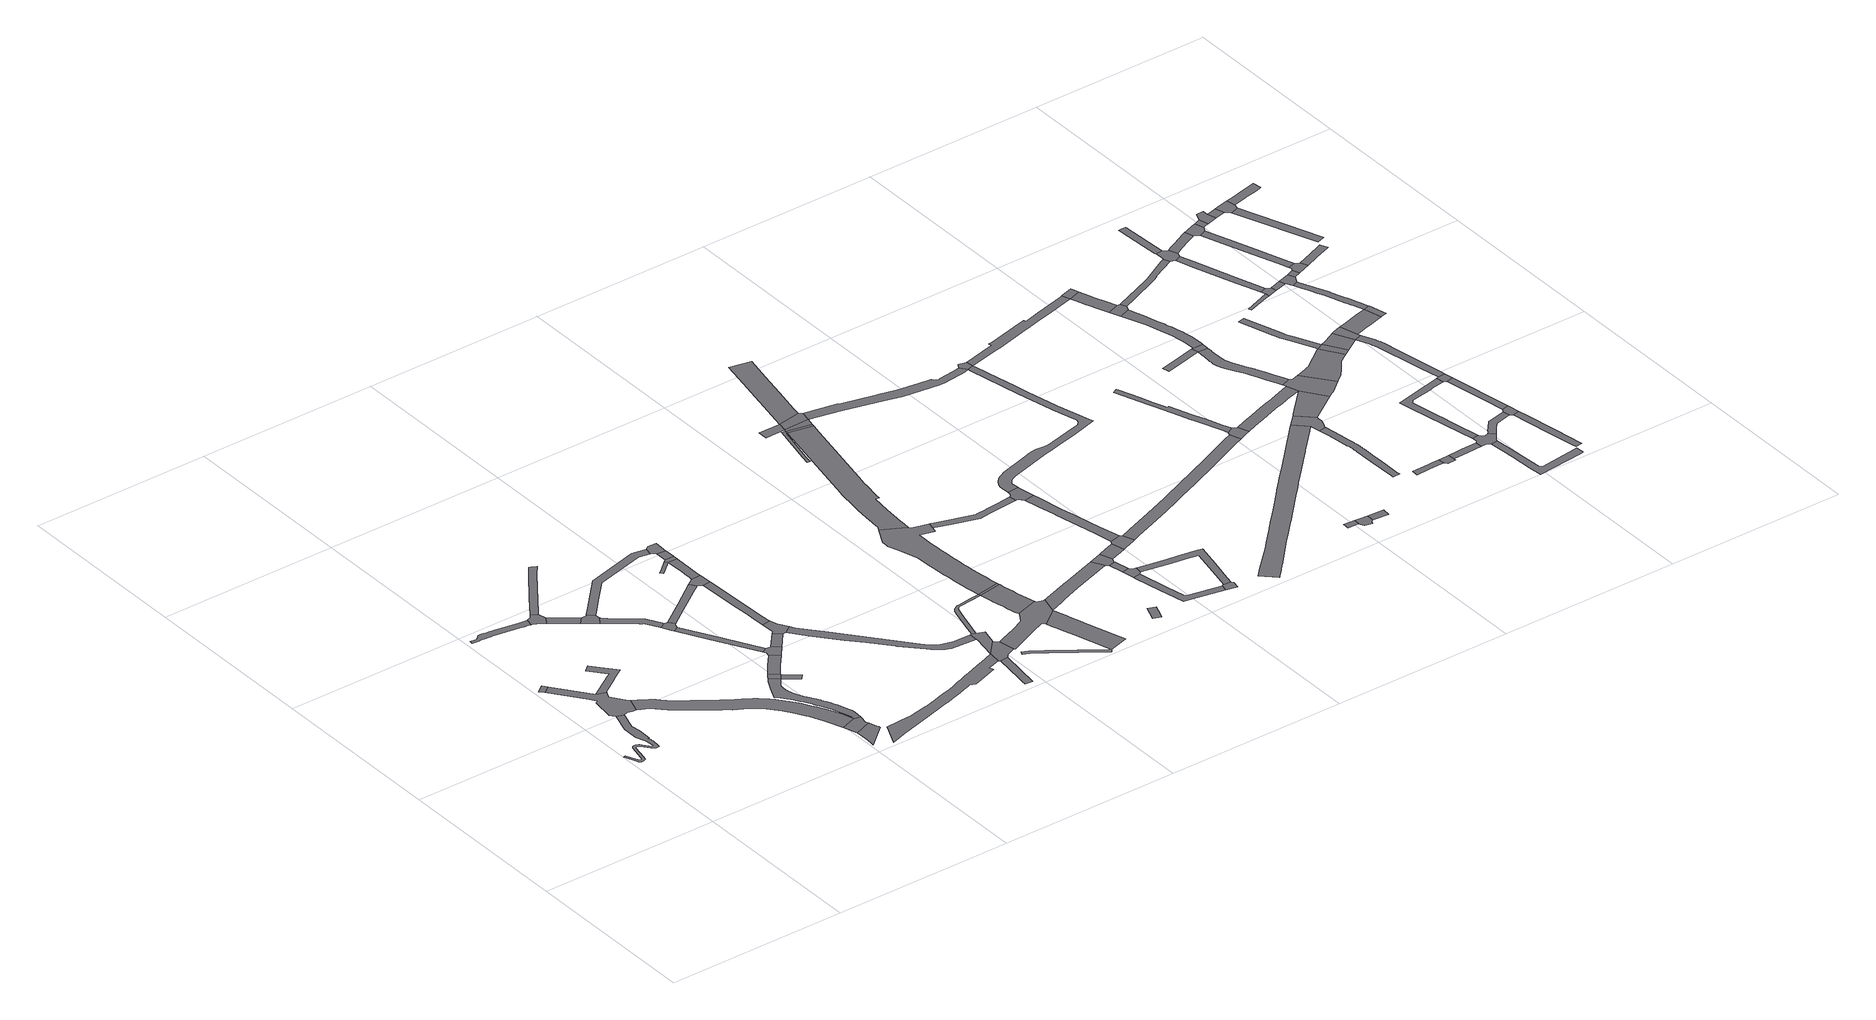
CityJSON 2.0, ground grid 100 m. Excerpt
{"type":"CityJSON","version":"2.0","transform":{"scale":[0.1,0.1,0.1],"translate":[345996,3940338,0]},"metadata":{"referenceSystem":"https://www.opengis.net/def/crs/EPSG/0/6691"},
"CityObjects":{
"road1":{"type":"Road","attributes":{"RoadStructureAttribute.sectionType":"1"},"geometry":[{"type":"MultiSurface","lod":"1","boundaries":[[[0,1,2,3,4,5,6,7,8,9,10,11,12,13,14,15,16,17,18,19,20,21,22,23,24,25,26,27,28,29,30,31,32,33,34,35,36,37,38,39,40,41,42,43,44,45,46,47,48,49,50,51,52,53,54,55,56,57,58,59,60,61,62,63,64]]]}]},
"road2":{"type":"Road","geometry":[{"type":"MultiSurface","lod":"1","boundaries":[[[65,66,67,68,69]]]}]},
"road3":{"type":"Road","geometry":[{"type":"MultiSurface","lod":"1","boundaries":[[[70,71,72,73,74,75,0,64,76,77,78,79,80,81,82,83,84,85,86,87,88,65,69]]]}]},
"road4":{"type":"Road","attributes":{"RoadStructureAttribute.sectionType":"1"},"geometry":[{"type":"MultiSurface","lod":"1","boundaries":[[[89,90,91,92,93,94,95,96,97,98,87,86]]]}]},
"road5":{"type":"Road","attributes":{"RoadStructureAttribute.sectionType":"1"},"geometry":[{"type":"MultiSurface","lod":"1","boundaries":[[[99,100,101,102,103,104,105,106,107,108,109,110,111,112,113,114,115,116,117,118,119,120,121,122,123,124,125,126,127,128,129,130]]]}]},
"road6":{"type":"Road","attributes":{"RoadStructureAttribute.sectionType":"1"},"geometry":[{"type":"MultiSurface","lod":"1","boundaries":[[[131,132,133,134,135,136,137,138,139,140,141,142,143,144,145,146,147,148,149,150,151,152,153,154,155,156,157,158,159,160,161,162,163,164,165,166,167,168,169,170,171,172,173,174,175,176,177,178,179,180,181,182,183,184,185,186,187,188,79,78,189,190,191,192,193,194,195,196,197,198,199,200,201,202,203,204,205,206,207,208,209,210,211]]]}]},
"road7":{"type":"Road","geometry":[{"type":"MultiSurface","lod":"1","boundaries":[[[212,213,214,215,216,113,112,217,218,219,220,221,222,223]]]}]},
"road8":{"type":"Road","attributes":{"RoadStructureAttribute.sectionType":"1"},"geometry":[{"type":"MultiSurface","lod":"1","boundaries":[[[224,225,212,223,226,227,228]]]}]},
"road9":{"type":"Road","attributes":{"RoadStructureAttribute.sectionType":"1"},"geometry":[{"type":"MultiSurface","lod":"1","boundaries":[[[229,230,231,232,233,234,235,236,237]]]}]},
"road10":{"type":"Road","geometry":[{"type":"MultiSurface","lod":"1","boundaries":[[[238,239,240,241,224,228,242]]]}]},
"road11":{"type":"Road","geometry":[{"type":"MultiSurface","lod":"1","boundaries":[[[232,243,244,245,246,247,211,210,233]]]}]},
"road12":{"type":"Road","attributes":{"RoadStructureAttribute.sectionType":"1"},"geometry":[{"type":"MultiSurface","lod":"1","boundaries":[[[248,249,250,251,252,253,254,255,256,257,258,259,260,261,262,263,264,265,266,267,268,269,270,271,272,211,247,273,274,275,276,277,278,279,280,281,282,283,284,285,286,287,288,289,290,291,292,293,294,295,296,297,298,299,300,301,302,303,304,305]]]}]},
"road13":{"type":"Road","attributes":{"RoadStructureAttribute.sectionType":"1"},"geometry":[{"type":"MultiSurface","lod":"1","boundaries":[[[213,306,307,308,309,310,311,312,313,314,214]]]}]},
"road14":{"type":"Road","attributes":{"RoadStructureAttribute.sectionType":"1"},"geometry":[{"type":"MultiSurface","lod":"1","boundaries":[[[315,316,317,318,238,242,319,320,321,322,323,324,325]]]}]},
"road15":{"type":"Road","geometry":[{"type":"MultiSurface","lod":"1","boundaries":[[[326,327,328,248,305,329]]]}]},
"road16":{"type":"Road","attributes":{"RoadStructureAttribute.sectionType":"1"},"geometry":[{"type":"MultiSurface","lod":"1","boundaries":[[[330,331,329,305]]]}]},
"road17":{"type":"Road","geometry":[{"type":"MultiSurface","lod":"1","boundaries":[[[324,332,333,334,335,336,337,338,325]]]}]},
"road18":{"type":"Road","attributes":{"RoadStructureAttribute.sectionType":"1"},"geometry":[{"type":"MultiSurface","lod":"1","boundaries":[[[339,340,341,342,343,344,327,326,345,346,347,348,349,350,351,352]]]}]},
"road19":{"type":"Road","attributes":{"RoadStructureAttribute.sectionType":"1"},"geometry":[{"type":"MultiSurface","lod":"1","boundaries":[[[353,354,355,356,357,334,333]]]}]},
"road20":{"type":"Road","geometry":[{"type":"MultiSurface","lod":"1","boundaries":[[[351,358,359,360,356,355,361,352]]]}]},
"road21":{"type":"Road","attributes":{"RoadStructureAttribute.sectionType":"1"},"geometry":[{"type":"MultiSurface","lod":"1","boundaries":[[[362,363,364,365,366,240,239,367,368,369,370,371,372,373,374]]]}]},
"road22":{"type":"Road","attributes":{"RoadStructureAttribute.sectionType":"1"},"geometry":[{"type":"MultiSurface","lod":"1","boundaries":[[[375,337,336,376,377,378,379,380]]]}]},
"road23":{"type":"Road","attributes":{"RoadStructureAttribute.sectionType":"1"},"geometry":[{"type":"MultiSurface","lod":"1","boundaries":[[[358,381,382,383,384,359]]]}]},
"road24":{"type":"Road","attributes":{"RoadStructureAttribute.sectionType":"1"},"geometry":[{"type":"MultiSurface","lod":"1","boundaries":[[[385,386,387,388,389,390,391,392,393,394,395,396,397,398,399,400,401,402,403,404,405,406,407,408,409,410,411,412,413,414,415,416,417,418,419,420,421,422,423,424,425,426,427,428,429,430]]]}]},
"road25":{"type":"Road","geometry":[{"type":"MultiSurface","lod":"1","boundaries":[[[431,432,433,434,435,383,382,436,437]]]}]},
"road26":{"type":"Road","attributes":{"RoadStructureAttribute.sectionType":"1"},"geometry":[{"type":"MultiSurface","lod":"1","boundaries":[[[438,439,440,441,442,434,433,443,444,445,446,447,448,449]]]}]},
"road27":{"type":"Road","geometry":[{"type":"MultiSurface","lod":"1","boundaries":[[[379,449,448,450,451,380]]]}]},
"road28":{"type":"Road","attributes":{"RoadStructureAttribute.sectionType":"1"},"geometry":[{"type":"MultiSurface","lod":"1","boundaries":[[[452,453,454,455,456,457,458,459,451,450,460,461,462,456]]]}]},
"road29":{"type":"Road","geometry":[{"type":"MultiSurface","lod":"1","boundaries":[[[463,452,456,462,464]]]}]},
"road30":{"type":"Road","attributes":{"RoadStructureAttribute.sectionType":"1"},"geometry":[{"type":"MultiSurface","lod":"1","boundaries":[[[465,466,467,468,463,464]]]}]},
"road31":{"type":"Road","geometry":[{"type":"MultiSurface","lod":"1","boundaries":[[[466,469,470,374,373,471,467]]]}]},
"road32":{"type":"Road","attributes":{"RoadStructureAttribute.sectionType":"1"},"geometry":[{"type":"MultiSurface","lod":"1","boundaries":[[[436,472,473,474,475,476,477,478,479,480,481,482,483,484,485,486,487,488,489,490,491,492,493,494,437]]]}]},
"road33":{"type":"Road","attributes":{"RoadStructureAttribute.sectionType":"1"},"geometry":[{"type":"MultiSurface","lod":"1","boundaries":[[[495,496,497,498,499,500]]]}]},
"road34":{"type":"Road","geometry":[{"type":"MultiSurface","lod":"1","boundaries":[[[499,501,502,503,504,430,429,500]]]}]},
"road35":{"type":"Road","geometry":[{"type":"MultiSurface","lod":"1","boundaries":[[[504,505,506,507,508,509,485,484,510,430]]]}]},
"road36":{"type":"Road","attributes":{"RoadStructureAttribute.sectionType":"1"},"geometry":[{"type":"MultiSurface","lod":"1","boundaries":[[[511,512,513,514,515,516,517,518,519,520,521,522]]]}]},
"road37":{"type":"Road","attributes":{"RoadStructureAttribute.sectionType":"1"},"geometry":[{"type":"MultiSurface","lod":"1","boundaries":[[[508,523,524,525,526,527,528,529,530,531,532,533,534,535,536,537,538,539,540,541,542,543,544,545,546,547,548,509]]]}]},
"road38":{"type":"Road","geometry":[{"type":"MultiSurface","lod":"1","boundaries":[[[549,550,551,552,553,554,555,503,502,556,557,558,559,560,561,562,563,564,565,566,567,568,569,570,571,572]]]}]},
"road39":{"type":"Road","attributes":{"function":"3","RoadStructureAttribute.sectionType":"1"},"geometry":[{"type":"MultiSurface","lod":"1","boundaries":[[[561,573,574,575,576,577,578,522,579,580,581,582,583,584,585,586,587,588,562]]]}]},
"road40":{"type":"Road","attributes":{"function":"3","RoadStructureAttribute.sectionType":"1"},"geometry":[{"type":"MultiSurface","lod":"1","boundaries":[[[589,590,591,592,593,594,595,596,597,598,599,600,601,602,603,604,605,606,549,572]]]}]},
"road41":{"type":"Road","geometry":[{"type":"MultiSurface","lod":"1","boundaries":[[[533,532,597,596,607]]]}]},
"road42":{"type":"Road","attributes":{"function":"3","RoadStructureAttribute.sectionType":"1"},"geometry":[{"type":"MultiSurface","lod":"1","boundaries":[[[608,609,610,611,612,613,614,615,616,617,618,619,620,621,622,623,624,625,626,627,628,629,630,631,632,633,634,635,636,637,638,639,640,641,642,643,644,645,646,647,648,649,650,651,652,653,533,607]]]}]},
"road43":{"type":"Road","attributes":{"RoadStructureAttribute.sectionType":"1"},"geometry":[{"type":"MultiSurface","lod":"1","boundaries":[[[654,655,656,657,658,659,660,661,662,663,563,562]]]}]},
"road44":{"type":"Road","attributes":{"RoadStructureAttribute.sectionType":"1"},"geometry":[{"type":"MultiSurface","lod":"1","boundaries":[[[664,665,666,667,668]]]}]},
"road45":{"type":"Road","attributes":{"function":"3","RoadStructureAttribute.sectionType":"1"},"geometry":[{"type":"MultiSurface","lod":"1","boundaries":[[[669,670,671,672,673,674,675,676,677,634,633,678,679,680,681,682,683,684,685,686,687,688,689,690]]]}]},
"road46":{"type":"Road","attributes":{"function":"3","RoadStructureAttribute.sectionType":"1"},"geometry":[{"type":"MultiSurface","lod":"1","boundaries":[[[691,692,693,694,695,696,697,690]]]}]},
"road47":{"type":"Road","geometry":[{"type":"MultiSurface","lod":"1","boundaries":[[[630,698,699,700,701,702,703,704,705,706,707,708,709,710,711,712,713,631]]]}]},
"road48":{"type":"Road","attributes":{"RoadStructureAttribute.sectionType":"1"},"geometry":[{"type":"MultiSurface","lod":"1","boundaries":[[[714,715,716,717,718]]]}]},
"road49":{"type":"Road","geometry":[{"type":"MultiSurface","lod":"1","boundaries":[[[719,658,657,720,721,722,723]]]}]},
"road50":{"type":"Road","attributes":{"RoadStructureAttribute.sectionType":"1"},"geometry":[{"type":"MultiSurface","lod":"1","boundaries":[[[721,720,724,725]]]}]},
"road51":{"type":"Road","geometry":[{"type":"MultiSurface","lod":"1","boundaries":[[[724,726,727,728,729,730,731,725]]]}]},
"road52":{"type":"Road","attributes":{"RoadStructureAttribute.sectionType":"1"},"geometry":[{"type":"MultiSurface","lod":"1","boundaries":[[[732,733,734,735,736,737,738,739,740,741,727,726]]]}]},
"road53":{"type":"Road","geometry":[{"type":"MultiSurface","lod":"1","boundaries":[[[742,691,690,689,743]]]}]},
"road54":{"type":"Road","attributes":{"RoadStructureAttribute.sectionType":"1"},"geometry":[{"type":"MultiSurface","lod":"1","boundaries":[[[744,745,746,747,719,723]]]}]},
"road55":{"type":"Road","attributes":{"function":"3","RoadStructureAttribute.sectionType":"1"},"geometry":[{"type":"MultiSurface","lod":"1","boundaries":[[[748,717,742,743]]]}]},
"road56":{"type":"Road","geometry":[{"type":"MultiSurface","lod":"1","boundaries":[[[717,748,749,750,718]]]}]},
"road57":{"type":"Road","attributes":{"RoadStructureAttribute.sectionType":"1"},"geometry":[{"type":"MultiSurface","lod":"1","boundaries":[[[729,751,752,753,754,755,756,757,758,759,760,761,762,763,764,765,766,767,768,769,730]]]}]},
"road58":{"type":"Road","geometry":[{"type":"MultiSurface","lod":"1","boundaries":[[[736,770,771,758,757,772,737]]]}]},
"road59":{"type":"Road","geometry":[{"type":"MultiSurface","lod":"1","boundaries":[[[773,774,745,744,775,776,777,778]]]}]},
"road60":{"type":"Road","attributes":{"RoadStructureAttribute.sectionType":"1"},"geometry":[{"type":"MultiSurface","lod":"1","boundaries":[[[779,780,781,782,783,784,774,773,785,786,787,788,789,790,791]]]}]},
"road61":{"type":"Road","geometry":[{"type":"MultiSurface","lod":"1","boundaries":[[[792,793,794,703,702,795,779,791,796,797,798]]]}]},
"road62":{"type":"Road","attributes":{"function":"3","RoadStructureAttribute.sectionType":"1"},"geometry":[{"type":"MultiSurface","lod":"1","boundaries":[[[750,799,800,801,802,803,804,718]]]}]},
"road63":{"type":"Road","attributes":{"RoadStructureAttribute.sectionType":"1"},"geometry":[{"type":"MultiSurface","lod":"1","boundaries":[[[805,806,807,808,809,810,811,812,813,814,815,816,817,818,749,748,819,820,821,822,823,824,825,826,827,828]]]}]},
"road64":{"type":"Road","attributes":{"RoadStructureAttribute.sectionType":"1"},"geometry":[{"type":"MultiSurface","lod":"1","boundaries":[[[829,830,831,832,833,834,835,836,837,838,839,840,841,842,843,844,845,846,847,848,849,850,851,852,853,854,855,856,857,858,859,860,861,862,798,797,863,864,865,866,867,868,869,870,871,872,873,874,875,876,877,878,879,880,881,882,883,884,885,886,887,888,889,828]]]}]},
"road65":{"type":"Road","attributes":{"RoadStructureAttribute.sectionType":"1"},"geometry":[{"type":"MultiSurface","lod":"1","boundaries":[[[777,890,891,892,893,894,895,896,897,898,899,900,901,902,903,904,905,906,907,908,909,910,911,912,913,778]]]}]},
"road66":{"type":"Road","attributes":{"function":"2","RoadStructureAttribute.sectionType":"1"},"geometry":[{"type":"MultiSurface","lod":"1","boundaries":[[[914,915,916,917,918,919,920,921,922,923,924,925,926,927,928,929,930,931,932,933,934,935,936,937,938,939,940,941,942,943,944,945,946,947,948,949,950,951]]]}]},
"road67":{"type":"Road","attributes":{"RoadStructureAttribute.sectionType":"1"},"geometry":[{"type":"MultiSurface","lod":"1","boundaries":[[[952,953,954,955,956]]]}]},
"road68":{"type":"Road","geometry":[{"type":"MultiSurface","lod":"1","boundaries":[[[889,957,958,805,828]]]}]},
"road69":{"type":"Road","geometry":[{"type":"MultiSurface","lod":"1","boundaries":[[[959,960,961,962,963,964,952,956]]]}]},
"road70":{"type":"Road","attributes":{"RoadStructureAttribute.sectionType":"1"},"geometry":[{"type":"MultiSurface","lod":"1","boundaries":[[[962,965,966,967,963]]]}]},
"road71":{"type":"Road","attributes":{"RoadStructureAttribute.sectionType":"1"},"geometry":[{"type":"MultiSurface","lod":"1","boundaries":[[[968,969,970,971,972,973,974,975,976,977,978,979,980,981,982,983,984,985,986,987,988,989,990,991,992]]]}]},
"road72":{"type":"Road","geometry":[{"type":"MultiSurface","lod":"1","boundaries":[[[993,903,902,994,995,996,968,992]]]}]},
"road73":{"type":"Road","attributes":{"RoadStructureAttribute.sectionType":"1"},"geometry":[{"type":"MultiSurface","lod":"1","boundaries":[[[997,998,999,1000,1001,1002,1003,1004,1005,1006,1007,1008,1009,1010,1011,1012,1013,1014,1015,957,889]]]}]},
"road74":{"type":"Road","attributes":{"RoadStructureAttribute.sectionType":"1"},"geometry":[{"type":"MultiSurface","lod":"1","boundaries":[[[1016,1017,1018,1019,1020,1021,1022,1023,1024,1025,1026,1027,1028,1029,1030,1031,1032,1033,1034,1035,1036,1037,1038,1039,1040,1041,1042,1043,1044,1045,1046,1047,1048,1049,1050,1051]]]}]},
"road75":{"type":"Road","attributes":{"RoadStructureAttribute.sectionType":"1"},"geometry":[{"type":"MultiSurface","lod":"1","boundaries":[[[1052,1053,1054,1055,1056,1057,1058,1059,996,995,1060,1061,1062,1063,1064,1065,1066,1067]]]}]},
"road76":{"type":"Road","geometry":[{"type":"MultiSurface","lod":"1","boundaries":[[[1068,1069,1036,1035,1070,1071,1072,1073,1074,1075,1076,1077,1078,935,934]]]}]},
"road77":{"type":"Road","geometry":[{"type":"MultiSurface","lod":"1","boundaries":[[[1079,1080,1081,1082,1083,1084,1085,1086,1087]]]}]},
"road78":{"type":"Road","attributes":{"RoadStructureAttribute.sectionType":"1"},"geometry":[{"type":"MultiSurface","lod":"1","boundaries":[[[1088,1089,1090,1091,1092,1093,1094,1095,1096,1097,1098,1099,1100,1101,1102,1103,1104,1105,1106,1107,1108,1109,1110,1111,1112,1113,1114,1115,1110,1116,1117,1118,1119,1120,1121,1122,1123,1124,1125,1126,1127,1128,1129,1130,1131,1132,1133,1134]]]}]},
"road79":{"type":"Road","geometry":[{"type":"MultiSurface","lod":"1","boundaries":[[[1135,1136,1137,1138,1139,1140,1079,1087]]]}]},
"road80":{"type":"Road","attributes":{"RoadStructureAttribute.sectionType":"1"},"geometry":[{"type":"MultiSurface","lod":"1","boundaries":[[[1141,1142,1143,1144,1078,1077,1145,1146,1067]]]}]},
"road81":{"type":"Road","geometry":[{"type":"MultiSurface","lod":"1","boundaries":[[[1147,1111,1110,1109,1148,1149]]]}]},
"road82":{"type":"Road","geometry":[{"type":"MultiSurface","lod":"1","boundaries":[[[1005,1004,1150,1151,1152,1153]]]}]},
"road83":{"type":"Road","attributes":{"RoadStructureAttribute.sectionType":"1"},"geometry":[{"type":"MultiSurface","lod":"1","boundaries":[[[1154,1155,1156,1157,1158,1139,1138]]]}]},
"road84":{"type":"Road","attributes":{"RoadStructureAttribute.sectionType":"1"},"geometry":[{"type":"MultiSurface","lod":"1","boundaries":[[[1159,1160,1161,1162,1163,1164,1165,1166,1167,1168,1169,1170,1171,1172,1173,1174,1175,1176,1177,1178,1179,1180,1181,1182,1183,1184,1185,1186,1187,1188,1147,1149]]]}]},
"road85":{"type":"Road","attributes":{"RoadStructureAttribute.sectionType":"1"},"geometry":[{"type":"MultiSurface","lod":"1","boundaries":[[[1004,1189,1190,1191,1192,1193,1194,1195,1196,1197,1198,1199,1150]]]}]},
"road86":{"type":"Road","geometry":[{"type":"MultiSurface","lod":"1","boundaries":[[[1194,1193,1175,1174,1200,1201]]]}]},
"road87":{"type":"Road","geometry":[{"type":"MultiSurface","lod":"1","boundaries":[[[1202,1052,1067,1146,1203,1204,1205,1206,1207,1208,1088,1134]]]}]},
"road88":{"type":"Road","geometry":[{"type":"MultiSurface","lod":"1","boundaries":[[[1209,1210,1211,1212,1213,1214,1215,1156,1155,1216,1217,1218,1219,1220]]]}]},
"road89":{"type":"Road","attributes":{"RoadStructureAttribute.sectionType":"1"},"geometry":[{"type":"MultiSurface","lod":"1","boundaries":[[[1221,1222,1223,1224,1225,1207,1206,1226,1227,1228,1229,1230,1231,1232,1233,1234,1235,1236]]]}]},
"road90":{"type":"Road","attributes":{"RoadStructureAttribute.sectionType":"1"},"geometry":[{"type":"MultiSurface","lod":"1","boundaries":[[[1237,1238,1239,1240,1241,1242,1243,1244,1245,1246,1247,1248,1249,1218,1217]]]}]},
"road91":{"type":"Road","attributes":{"RoadStructureAttribute.sectionType":"1"},"geometry":[{"type":"MultiSurface","lod":"1","boundaries":[[[1213,1250,1251,1252,1253,1254,1255,1256,1257,1258,1259,1260,1261,1262,1263,1264,1265,1266,1267,1268,1269,1214]]]}]},
"road92":{"type":"Road","attributes":{"RoadStructureAttribute.sectionType":"1"},"geometry":[{"type":"MultiSurface","lod":"1","boundaries":[[[1270,1271,1272,1273,1274,1275,1276,1277,1278,1279,1280,1281,1282,1209,1220]]]}]},
"road93":{"type":"Road","attributes":{"RoadStructureAttribute.sectionType":"1"},"geometry":[{"type":"MultiSurface","lod":"1","boundaries":[[[1200,1283,1284,1285,1286,1287,1288,1289,1290,1291,1292,1293,1294,1201]]]}]},
"road94":{"type":"Road","attributes":{"RoadStructureAttribute.sectionType":"1"},"geometry":[{"type":"MultiSurface","lod":"1","boundaries":[[[1295,1296,1297,1298,1299,1300,1301,1302,1303,1304,1305,1306,1307,1308,1309,1310,1311,1236]]]}]},
"road95":{"type":"Road","geometry":[{"type":"MultiSurface","lod":"1","boundaries":[[[1235,1312,1313,1295,1236]]]}]},
"road96":{"type":"Road","attributes":{"RoadStructureAttribute.sectionType":"1"},"geometry":[{"type":"MultiSurface","lod":"1","boundaries":[[[1314,1315,1316,1317,1318,1319,1320,1321,1322,1323,1324,1325,1326,1327,1328,1329]]]}]},
"road97":{"type":"Road","geometry":[{"type":"MultiSurface","lod":"1","boundaries":[[[1324,1323,1330,1331,1276,1275]]]}]},
"road98":{"type":"Road","attributes":{"function":"2","RoadStructureAttribute.sectionType":"1"},"geometry":[{"type":"MultiSurface","lod":"1","boundaries":[[[1332,1333,1334,1335,1313,1312,1336,1337,1338]]]}]},
"road99":{"type":"Road","attributes":{"RoadStructureAttribute.sectionType":"1"},"geometry":[{"type":"MultiSurface","lod":"1","boundaries":[[[1339,1340,1341,1342,1343,1344,1345,1346,1331,1330]]]}]},
"road100":{"type":"Road","geometry":[{"type":"MultiSurface","lod":"1","boundaries":[[[1261,1260,1343,1342,1347,1348,1349]]]}]},
"road101":{"type":"Road","attributes":{"RoadStructureAttribute.sectionType":"1"},"geometry":[{"type":"MultiSurface","lod":"1","boundaries":[[[1350,1351,1352,1353,1354,1355]]]}]},
"road102":{"type":"Road","attributes":{"RoadStructureAttribute.sectionType":"1"},"geometry":[{"type":"MultiSurface","lod":"1","boundaries":[[[1348,1356,1357,1358,1359,1360,1361,1362,1363,1364,1365,1366,1367,1368,1369,1370,1371,1372,1338,1373,1374,1375,1376,1377,1378,1379,1380,1381,1382,1383,1384,1385,1386,1387,1388,1349]]]}]},
"road103":{"type":"Road","geometry":[{"type":"MultiSurface","lod":"1","boundaries":[[[1372,1389,1390,1391,1392,1332,1338]]]}]},
"road104":{"type":"Road","geometry":[{"type":"MultiSurface","lod":"1","boundaries":[[[1393,1394,1395,1396,1397,1398,1399,1290,1289,1400]]]}]},
"road105":{"type":"Road","attributes":{"RoadStructureAttribute.sectionType":"1"},"geometry":[{"type":"MultiSurface","lod":"1","boundaries":[[[1401,1402,1403,1404,1405,1406,1407,1393,1400]]]}]},
"road106":{"type":"Road","attributes":{"RoadStructureAttribute.sectionType":"1"},"geometry":[{"type":"MultiSurface","lod":"1","boundaries":[[[1408,1409,1410,1411,1412,1413,1414,1415,1397,1396]]]}]},
"road107":{"type":"Road","geometry":[{"type":"MultiSurface","lod":"1","boundaries":[[[1416,1417,1405,1404,1350,1355]]]}]},
"road108":{"type":"Road","attributes":{"function":"2","RoadStructureAttribute.sectionType":"1"},"geometry":[{"type":"MultiSurface","lod":"1","boundaries":[[[1418,1419,1420,1421,1390,1389,1422,1423,1424,1425,1426]]]}]},
"road109":{"type":"Road","attributes":{"RoadStructureAttribute.sectionType":"1"},"geometry":[{"type":"MultiSurface","lod":"1","boundaries":[[[1427,1417,1416,1428,1429]]]}]},
"road110":{"type":"Road","attributes":{"RoadStructureAttribute.sectionType":"1"},"geometry":[{"type":"MultiSurface","lod":"1","boundaries":[[[1430,1431,1432,1433,1434,1395,1394,1435,1436,1437,1438,1439,1440,1441]]]}]},
"road111":{"type":"Road","geometry":[{"type":"MultiSurface","lod":"1","boundaries":[[[1442,1443,1444,1445,1429,1428,1446,1447,1448,1449]]]}]},
"road112":{"type":"Road","attributes":{"RoadStructureAttribute.sectionType":"1"},"geometry":[{"type":"MultiSurface","lod":"1","boundaries":[[[1450,1451,1452,1453,1454,1455,1456,1457,1458,1459,1460,1426,1461,1462,1463,1464,1465,1466,1467,1468,1469,1470,1471,1442,1449]]]}]},
"road113":{"type":"Road","geometry":[{"type":"MultiSurface","lod":"1","boundaries":[[[1472,1461,1426,1425,1473,1474]]]}]},
"road114":{"type":"Road","attributes":{"RoadStructureAttribute.sectionType":"1"},"geometry":[{"type":"MultiSurface","lod":"1","boundaries":[[[1475,1444,1443,1476]]]}]},
"road115":{"type":"Road","geometry":[{"type":"MultiSurface","lod":"1","boundaries":[[[1477,1478,1430,1441,1479,1480,1481,1482]]]}]},
"road116":{"type":"Road","attributes":{"RoadStructureAttribute.sectionType":"1"},"geometry":[{"type":"MultiSurface","lod":"1","boundaries":[[[1483,1484,1485,1480,1479,1486,1487,1488,1489,1490,1491]]]}]},
"road117":{"type":"Road","geometry":[{"type":"MultiSurface","lod":"1","boundaries":[[[1490,1492,1475,1476,1493,1494,1495,1491]]]}]},
"road118":{"type":"Road","attributes":{"RoadStructureAttribute.sectionType":"1"},"geometry":[{"type":"MultiSurface","lod":"1","boundaries":[[[1481,1496,1497,1498,1499,1482]]]}]},
"road119":{"type":"Road","geometry":[{"type":"MultiSurface","lod":"1","boundaries":[[[1500,1501,1498,1497,1502,1503,1504]]]}]},
"road120":{"type":"Road","attributes":{"RoadStructureAttribute.sectionType":"1"},"geometry":[{"type":"MultiSurface","lod":"1","boundaries":[[[1505,1506,1495,1494,1507,1508,1509]]]}]},
"road121":{"type":"Road","attributes":{"RoadStructureAttribute.sectionType":"1"},"geometry":[{"type":"MultiSurface","lod":"1","boundaries":[[[1510,1511,1504,1503,1512]]]}]},
"road122":{"type":"Road","geometry":[{"type":"MultiSurface","lod":"1","boundaries":[[[1513,1514,1515,1516,1517,1518,1510,1512]]]}]},
"road123":{"type":"Road","attributes":{"RoadStructureAttribute.sectionType":"1"},"geometry":[{"type":"MultiSurface","lod":"1","boundaries":[[[1514,1519,1520,1521,1522,1523,1524,1525,1526,1527,1515]]]}]},
"road124":{"type":"Road","attributes":{"RoadStructureAttribute.sectionType":"1"},"geometry":[{"type":"MultiSurface","lod":"1","boundaries":[[[1528,1529,1530,1531,1532,1533,1517,1516,1534,1535,1536,1537,1538,1539,1540]]]}]}
},
"vertices":[
[190,1006,0],[153,891,0],[155,805,0],[173,752,0],[175,727,0],[177,717,0],[178,707,0],[179,699,0],[178,698,0],[177,697,0],[175,696,0],[167,698,0],[158,710,0],[148,723,0],[138,736,0],[129,747,0],[114,752,0],[106,753,0],[95,750,0],[86,741,0],[67,653,0],[62,637,0],[59,634,0],[52,635,0],[46,640,0],[17,710,0],[5,703,0],[33,633,0],[36,629,0],[43,623,0],[49,620,0],[60,619,0],[65,621,0],[74,626,0],[76,629,0],[81,649,0],[100,733,0],[103,736,0],[107,738,0],[111,737,0],[120,734,0],[127,726,0],[136,714,0],[146,701,0],[156,688,0],[171,675,0],[177,675,0],[184,674,0],[196,674,0],[197,684,0],[198,695,0],[199,705,0],[200,715,0],[200,719,0],[200,723,0],[201,727,0],[201,731,0],[200,739,0],[199,747,0],[197,755,0],[195,765,0],[203,764,0],[205,843,0],[198,894,0],[228,993,0],
[87,1409,0],[69,1433,0],[29,1403,0],[26,1400,0],[47,1379,0],
[180,1201,0],[200,1170,0],[195,1163,0],[191,1161,0],[187,1160,0],[170,1034,0],[253,1004,0],[277,994,0],[302,995,0],[327,1076,0],[314,1096,0],[267,1164,0],[268,1172,0],[271,1180,0],[274,1187,0],[278,1194,0],[282,1201,0],[229,1219,0],[126,1357,0],
[287,1207,0],[293,1213,0],[361,1257,0],[392,1278,0],[452,1316,0],[350,1440,0],[316,1411,0],[388,1322,0],[361,1305,0],[342,1293,0],
[29,1928,0],[70,1923,0],[84,1928,0],[111,1924,0],[123,1923,0],[135,1922,0],[147,1920,0],[183,1915,0],[219,1909,0],[255,1903,0],[291,1896,0],[313,1892,0],[336,1889,0],[351,1886,0],[359,1927,0],[342,1930,0],[319,1933,0],[298,1936,0],[272,1941,0],[263,1943,0],[226,1950,0],[190,1956,0],[189,1956,0],[152,1961,0],[139,1962,0],[127,1964,0],[115,1965,0],[107,1966,0],[97,1966,0],[94,1966,0],[67,1942,0],[33,1948,0],
[1078,306,0],[1078,312,0],[1060,368,0],[1044,403,0],[1025,445,0],[1001,490,0],[994,504,0],[982,524,0],[971,544,0],[962,558,0],[954,571,0],[945,584,0],[936,597,0],[926,611,0],[915,625,0],[904,639,0],[892,653,0],[882,663,0],[882,664,0],[872,674,0],[862,683,0],[852,692,0],[837,706,0],[821,720,0],[804,733,0],[786,746,0],[774,753,0],[764,759,0],[761,761,0],[754,765,0],[746,770,0],[732,778,0],[718,787,0],[705,795,0],[692,804,0],[671,818,0],[651,833,0],[629,849,0],[607,865,0],[593,874,0],[556,901,0],[533,917,0],[517,928,0],[501,940,0],[488,950,0],[477,959,0],[471,965,0],[464,973,0],[455,982,0],[445,992,0],[436,1001,0],[428,1009,0],[421,1015,0],[405,1027,0],[391,1036,0],[376,1047,0],[368,1052,0],[358,1058,0],[324,983,0],[357,965,0],[423,901,0],[495,846,0],[549,806,0],[623,750,0],[628,746,0],[628,745,0],[662,725,0],[668,716,0],[713,690,0],[735,677,0],[755,661,0],[803,624,0],[853,563,0],[888,508,0],[904,480,0],[914,461,0],[922,447,0],[945,399,0],[959,364,0],[992,272,0],[1078,303,0],
[441,1891,0],[434,1938,0],[400,1959,0],[385,1938,0],[369,1931,0],[358,1885,0],[368,1881,0],[378,1877,0],[388,1872,0],[397,1866,0],[406,1859,0],[415,1853,0],
[578,1788,0],[573,1791,0],[504,1786,0],[543,1756,0],[546,1754,0],
[1132,176,0],[1129,183,0],[1122,201,0],[1113,229,0],[1021,193,0],[1019,126,0],[1017,85,0],[1016,65,0],[1135,167,0],
[646,1736,0],[646,1766,0],[613,1797,0],[607,1790,0],[619,1699,0],
[1113,230,0],[1106,247,0],[1108,256,0],[1113,276,0],[1117,295,0],
[965,826,0],[963,824,0],[951,808,0],[923,749,0],[891,682,0],[901,670,0],[912,657,0],[922,645,0],[932,633,0],[944,615,0],[956,597,0],[968,579,0],[979,561,0],[990,542,0],[1002,522,0],[1004,519,0],[1013,502,0],[1023,482,0],[1031,464,0],[1039,446,0],[1047,427,0],[1054,408,0],[1057,400,0],[1082,326,0],[1078,305,0],[1117,296,0],[1118,323,0],[1118,346,0],[1118,364,0],[1102,411,0],[1091,443,0],[1091,444,0],[1083,464,0],[1074,483,0],[1070,493,0],[1065,503,0],[1054,524,0],[1053,527,0],[1016,591,0],[1014,593,0],[1006,610,0],[997,626,0],[989,643,0],[983,660,0],[980,670,0],[978,680,0],[976,690,0],[975,700,0],[974,708,0],[974,716,0],[975,724,0],[976,732,0],[977,736,0],[979,741,0],[980,745,0],[981,747,0],[1012,789,0],[1013,791,0],
[441,1947,0],[506,2037,0],[639,2219,0],[682,2273,0],[671,2277,0],[656,2286,0],[647,2291,0],[607,2242,0],[487,2078,0],
[815,1597,0],[791,1616,0],[675,1711,0],[649,1734,0],[620,1698,0],[644,1677,0],[768,1578,0],[779,1568,0],[783,1572,0],[828,1492,0],[863,1511,0],
[1035,821,0],[987,857,0],[975,841,0],[1036,820,0],
[1092,728,0],[1116,757,0],
[856,1441,0],[862,1430,0],[893,1447,0],[896,1468,0],[907,1476,0],[884,1508,0],[875,1509,0],
[1033,918,0],[1028,912,0],[1024,907,0],[1016,896,0],[1007,884,0],[998,873,0],[1046,837,0],[1055,848,0],[1063,859,0],[1071,869,0],[1072,870,0],[1079,880,0],[1137,949,0],[1091,987,0],
[951,1271,0],[988,1203,0],[1086,1027,0],[1116,1044,0],[980,1289,0],
[1185,1007,0],[1145,1040,0],[1136,1041,0],[1096,1010,0],
[1147,2081,0],[1111,2089,0],[816,2010,0],[687,1874,0],[656,1841,0],[663,1784,0],[695,1818,0],[735,1860,0],[840,1970,0],[1112,2042,0],[1119,2041,0],[1176,2030,0],[1185,2074,0],
[1019,1605,0],[975,1525,0],[1033,1566,0],[1137,1640,0],[1186,1675,0],[1162,1707,0],
[1216,1044,0],[1258,1094,0],[1220,1127,0],[1196,1099,0],
[1864,325,0],[1828,312,0],[1793,299,0],[1757,286,0],[1726,275,0],[1703,266,0],[1694,263,0],[1663,252,0],[1632,241,0],[1603,231,0],[1572,222,0],[1542,213,0],[1512,204,0],[1488,197,0],[1465,190,0],[1441,184,0],[1418,178,0],[1389,172,0],[1361,166,0],[1331,161,0],[1310,157,0],[1296,157,0],[1168,149,0],[1162,149,0],[1106,21,0],[1170,43,0],[1206,55,0],[1276,75,0],[1371,101,0],[1490,135,0],[1505,139,0],[1529,146,0],[1559,155,0],[1590,164,0],[1621,174,0],[1652,184,0],[1684,195,0],[1697,200,0],[1728,189,0],[1772,204,0],[1870,237,0],[1860,260,0],[1872,264,0],[1914,277,0],[1933,283,0],[1940,353,0],
[1291,1181,0],[1279,1216,0],[1277,1221,0],[1231,1216,0],[1233,1142,0],[1276,1096,0],[1321,1127,0],
[1223,1407,0],[1226,1336,0],[1226,1325,0],[1228,1272,0],[1230,1243,0],[1275,1237,0],[1272,1263,0],[1270,1325,0],[1266,1421,0],[1266,1432,0],[1257,1662,0],[1212,1661,0],
[1254,1738,0],[1202,1736,0],
[1189,1935,0],[1142,1896,0],[1112,1871,0],[1125,1856,0],[1201,1919,0],[1202,1813,0],[1202,1777,0],[1202,1755,0],[1253,1773,0],[1253,1817,0],[1253,1919,0],
[1201,1945,0],[1253,1945,0],
[1253,1955,0],[1253,2007,0],[1203,2012,0],[1201,1989,0],
[1255,2087,0],[1210,2089,0],[1195,2026,0],
[1287,1082,0],[1345,1006,0],[1459,872,0],[1528,793,0],[1623,683,0],[1627,677,0],[1725,573,0],[1740,557,0],[1757,543,0],[1781,527,0],[1793,519,0],[1824,506,0],[1961,495,0],[1965,545,0],[1869,546,0],[1836,552,0],[1801,564,0],[1779,577,0],[1755,596,0],[1725,627,0],[1629,743,0],[1440,975,0],[1337,1102,0],
[1920,107,0],[1917,74,0],[1914,46,0],[1957,42,0],[1988,282,0],[1941,275,0],
[2002,299,0],[2054,320,0],[2040,411,0],[2014,433,0],
[2025,479,0],[2036,520,0],[1993,536,0],[1994,540,0],[1973,546,0],[1966,494,0],
[2416,38,0],[2165,219,0],[2135,241,0],[2102,263,0],[2066,278,0],[2059,260,0],[2093,246,0],[2124,224,0],[2168,193,0],[2402,23,0],[2411,17,0],[2423,33,0],
[2009,595,0],[2031,675,0],[2051,746,0],[2052,749,0],[2056,757,0],[2060,763,0],[2064,766,0],[2070,768,0],[2081,772,0],[2212,788,0],[2210,801,0],[2159,794,0],[2074,784,0],[2072,784,0],[2065,782,0],[2059,780,0],[2053,777,0],[2047,773,0],[2042,768,0],[2037,763,0],[2033,757,0],[2030,751,0],[2028,745,0],[2026,738,0],[2012,689,0],[1986,593,0],
[2264,550,0],[2246,521,0],[2227,490,0],[2157,459,0],[2142,453,0],[2127,446,0],[2057,418,0],[2062,315,0],[2152,355,0],[2163,360,0],[2225,388,0],[2297,417,0],[2310,401,0],[2406,476,0],[2430,570,0],[2425,570,0],[2419,570,0],[2413,571,0],[2408,572,0],[2402,574,0],[2397,577,0],[2393,580,0],[2388,584,0],[2384,588,0],
[2320,368,0],[2330,335,0],[2340,303,0],[2350,270,0],[2360,241,0],[2420,42,0],[2533,66,0],[2511,138,0],[2469,276,0],[2460,305,0],[2449,337,0],[2440,369,0],[2434,389,0],[2430,401,0],[2421,433,0],[2413,461,0],
[2378,615,0],[2373,643,0],[2367,670,0],[2361,697,0],[2356,725,0],[2351,752,0],[2346,780,0],[2341,807,0],[2213,788,0],[2218,757,0],[2223,729,0],[2228,701,0],[2231,687,0],[2234,672,0],[2240,644,0],[2245,616,0],[2251,588,0],[2255,570,0],
[2339,822,0],
[2337,835,0],[2332,862,0],[2328,893,0],[2324,925,0],[2321,956,0],[2317,988,0],[2314,1020,0],[2311,1052,0],[2310,1071,0],[2309,1084,0],[2306,1116,0],[2305,1148,0],[2303,1180,0],[2301,1212,0],[2300,1244,0],[2299,1264,0],[2299,1276,0],[2298,1309,0],[2298,1341,0],[2298,1382,0],[2322,1375,0],[2376,1361,0],[2385,1392,0],[2395,1431,0],[2306,1454,0],[2296,1468,0],[2171,1535,0],[2120,1438,0],[2119,1409,0],[2119,1397,0],[2139,1333,0],[2171,1229,0],[2171,1206,0],[2173,1173,0],[2175,1140,0],[2177,1107,0],[2177,1103,0],[2179,1074,0],[2182,1041,0],[2185,1008,0],[2188,975,0],[2191,942,0],[2195,909,0],[2199,876,0],[2204,843,0],[2208,814,0],
[2484,504,0],[2513,518,0],[2619,556,0],[2842,634,0],[2807,701,0],[2618,635,0],[2609,632,0],[2455,578,0],[2441,573,0],[2436,571,0],
[2799,148,0],[2817,200,0],[2775,215,0],[2744,129,0],[2787,114,0],
[2323,2408,0],[2238,1986,0],[2221,1901,0],[2219,1888,0],[2201,1773,0],[2197,1731,0],[2189,1658,0],[2183,1576,0],[2181,1554,0],[2298,1502,0],[2300,1534,0],[2302,1567,0],[2308,1647,0],[2320,1758,0],[2340,1754,0],[2344,1780,0],[2359,1877,0],[2363,1899,0],[2375,1959,0],[2460,2380,0],[2473,2443,0],[2336,2472,0],
[2337,2487,0],[2318,2489,0],[2266,2256,0],[2257,2209,0],[2272,2207,0],[2280,2253,0],[2330,2472,0],
[2395,1389,0],[2464,1368,0],[2619,1320,0],[2679,1326,0],[2846,1342,0],[2842,1383,0],[2836,1382,0],[2799,1378,0],[2763,1374,0],[2712,1370,0],[2696,1368,0],[2687,1367,0],[2628,1361,0],[2623,1361,0],[2406,1428,0],[2402,1429,0],
[2229,2553,0],[2229,2498,0],[2265,2498,0],[2342,2497,0],[2353,2552,0],
[2881,727,0],[2857,622,0],[2897,630,0],[2895,638,0],[2906,656,0],
[2874,537,0],[2914,545,0],
[2888,468,0],[2929,476,0],[2939,485,0],[2940,486,0],[2946,525,0],[2932,528,0],
[2891,451,0],[2921,302,0],[2950,158,0],[2997,149,0],[3172,115,0],[3179,154,0],[3016,186,0],[2997,189,0],[2983,205,0],[2962,308,0],
[2339,2487,0],[2476,2458,0],
[3000,689,0],[2981,763,0],[2946,750,0],[2932,745,0],
[2485,2502,0],
[2498,2562,0],[2479,2573,0],
[3105,458,0],[3183,445,0],[3252,433,0],[3227,318,0],[3212,249,0],[3199,188,0],[3193,160,0],[3233,156,0],[3248,226,0],[3252,245,0],[3277,356,0],[3279,367,0],[3300,466,0],[3280,469,0],[3278,470,0],[3277,470,0],[3168,488,0],[3109,498,0],[2986,519,0],
[3233,103,0],[3241,143,0],[3187,157,0],
[3053,794,0],[2993,783,0],[3018,697,0],[3076,720,0],[3089,725,0],[3065,786,0],
[2882,1315,0],[2897,1244,0],[2900,1232,0],[2920,1136,0],[2922,1126,0],[2973,882,0],[3029,890,0],[3013,970,0],[2990,1078,0],[2975,1148,0],[2974,1154,0],[2947,1298,0],[2942,1326,0],
[2859,1402,0],[2855,1395,0],[2851,1387,0],[2859,1343,0],[2924,1419,0],[2924,1423,0],[2860,1419,0],
[2488,2617,0],[2511,2731,0],[2548,2918,0],[2579,3069,0],[2461,3093,0],[2431,2942,0],
[3330,2422,0],[3329,2421,0],[3303,2417,0],[3301,2416,0],[3291,2414,0],[3203,2402,0],[3191,2400,0],[3166,2424,0],[3095,2432,0],[2981,2449,0],[2885,2473,0],[2877,2475,0],[2700,2518,0],[2678,2524,0],[2665,2464,0],[2868,2414,0],[2969,2389,0],[3168,2362,0],[3197,2358,0],[3298,2372,0],[3301,2372,0],[3303,2373,0],[3333,2378,0],[3356,2384,0],
[3359,2368,0],[3420,2072,0],[3455,1905,0],[3463,1867,0],[3465,1861,0],[3495,1750,0],[3502,1722,0],[3502,1713,0],[3501,1712,0],[3499,1707,0],[3497,1702,0],[3494,1697,0],[3491,1695,0],[3489,1692,0],[3486,1690,0],[3484,1687,0],[3403,1665,0],[3294,1639,0],[3292,1639,0],[3267,1633,0],[3255,1630,0],[3233,1632,0],[3192,1638,0],[3150,1628,0],[3098,1613,0],[2963,1574,0],[2953,1571,0],[2919,1556,0],[2898,1544,0],[2879,1523,0],[2863,1499,0],[2859,1481,0],[2857,1460,0],[2859,1435,0],[2923,1441,0],[2921,1460,0],[2922,1471,0],[2923,1474,0],[2930,1483,0],[2938,1493,0],[2948,1499,0],[2975,1511,0],[2990,1515,0],[3165,1566,0],[3216,1577,0],[3252,1586,0],[3261,1588,0],[3291,1596,0],[3294,1596,0],[3414,1627,0],[3559,1666,0],[3547,1710,0],[3536,1750,0],[3502,1875,0],[3502,1876,0],[3501,1881,0],[3464,2060,0],[3447,2139,0],[3425,2247,0],[3398,2375,0],[3394,2397,0],
[3125,739,0],[3282,801,0],[3284,802,0],[3312,813,0],[3439,863,0],[3502,890,0],[3615,937,0],[3788,1010,0],[3796,1014,0],[3891,1056,0],[3906,1063,0],[3985,1098,0],[4028,1115,0],[4003,1175,0],[3963,1159,0],[3960,1157,0],[3905,1133,0],[3864,1115,0],[3776,1076,0],[3448,937,0],[3425,928,0],[3285,873,0],[3283,872,0],[3126,810,0],
[3441,46,0],[3447,52,0],[3448,53,0],[3485,91,0],[3513,121,0],[3518,126,0],[3657,274,0],[3709,328,0],[3769,390,0],[3777,398,0],[3856,480,0],[3934,563,0],[3983,614,0],[4012,645,0],[4091,726,0],[4106,742,0],[4202,841,0],[4209,849,0],[4328,970,0],[4335,977,0],[4357,998,0],[4288,1065,0],[4260,1037,0],[4141,915,0],[4023,792,0],[3966,734,0],[3944,710,0],[3890,654,0],[3865,628,0],[3787,546,0],[3745,502,0],[3708,464,0],[3641,394,0],[3573,324,0],[3553,302,0],[3536,284,0],[3413,163,0],[3367,118,0],
[4027,220,0],[3964,224,0],[3962,189,0],[4020,186,0],[4024,185,0],
[3389,2438,0],[3347,2450,0],
[4040,159,0],[4078,148,0],[4082,161,0],[4098,171,0],[4101,215,0],[4052,219,0],
[4189,165,0],[4192,210,0],[4168,211,0],
[4047,1216,0],[4028,1268,0],[4005,1332,0],[3994,1362,0],[3987,1379,0],[3968,1429,0],[3957,1458,0],[3923,1549,0],[3912,1545,0],[3908,1559,0],[3885,1623,0],[3859,1694,0],[3818,1807,0],[3814,1818,0],[3788,1804,0],[3791,1796,0],[3821,1714,0],[3857,1614,0],[3865,1590,0],[3897,1500,0],[3918,1446,0],[3937,1397,0],[3950,1365,0],[4002,1224,0],[4012,1198,0],
[4006,1183,0],[4081,1137,0],[4096,1142,0],[4073,1203,0],
[3568,2436,0],[3593,2442,0],[3762,2486,0],[3817,2500,0],[3821,2501,0],[3876,2516,0],[3978,2542,0],[4117,2578,0],[4101,2621,0],[4090,2617,0],[3967,2586,0],[3936,2578,0],[3831,2550,0],[3828,2563,0],[3796,2556,0],[3596,2506,0],[3570,2500,0],[3574,2483,0],[3566,2481,0],
[4442,412,0],[4442,427,0],[4441,449,0],[4440,567,0],[4440,625,0],[4439,688,0],[4439,696,0],[4439,703,0],[4439,712,0],[4439,721,0],[4438,733,0],[4436,744,0],[4435,754,0],[4434,762,0],[4434,763,0],[4433,768,0],[4430,797,0],[4422,855,0],[4415,897,0],[4407,947,0],[4367,940,0],[4376,891,0],[4382,849,0],[4394,759,0],[4394,758,0],[4395,748,0],[4397,738,0],[4398,729,0],[4399,719,0],[4399,711,0],[4399,704,0],[4399,696,0],[4399,688,0],[4400,583,0],[4402,426,0],[4402,410,0],
[4475,1347,0],[4330,1295,0],[4311,1288,0],[4307,1287,0],[4262,1271,0],[4194,1247,0],[4175,1241,0],[4126,1223,0],[4148,1162,0],[4216,1186,0],[4284,1210,0],[4338,1229,0],[4352,1234,0],[4400,1250,0],[4413,1254,0],[4499,1280,0],
[4360,979,0],[4363,962,0],[4407,951,0],[4408,956,0],[4409,962,0],[4416,973,0],[4424,996,0],[4427,1010,0],[4428,1034,0],[4428,1043,0],[4346,1124,0],
[4666,397,0],[4651,397,0],[4576,394,0],[4556,393,0],[4504,391,0],[4505,356,0],[4576,359,0],[4632,361,0],[4668,361,0],
[4520,1388,0],[4507,1418,0],[4488,1463,0],[4469,1509,0],[4449,1554,0],[4447,1558,0],[4438,1576,0],[4426,1598,0],[4418,1613,0],[4391,1673,0],[4385,1687,0],[4380,1702,0],[4379,1710,0],[4378,1718,0],[4378,1726,0],[4378,1733,0],[4377,1740,0],[4377,1741,0],[4377,1789,0],[4377,1807,0],[4378,1811,0],[4378,1837,0],[4321,1839,0],[4312,1878,0],[4253,1864,0],[4102,1829,0],[4111,1790,0],[4244,1821,0],[4321,1809,0],[4320,1790,0],[4317,1746,0],[4317,1740,0],[4318,1733,0],[4318,1723,0],[4318,1714,0],[4319,1702,0],[4322,1689,0],[4324,1681,0],[4328,1666,0],[4336,1648,0],[4366,1594,0],[4389,1551,0],[4399,1531,0],[4418,1487,0],[4437,1442,0],[4456,1397,0],[4469,1366,0],
[4676,357,0],[4683,346,0],[4728,346,0],[4728,359,0],[4726,399,0],[4722,399,0],
[4380,1159,0],[4377,1155,0],[4371,1150,0],[4355,1133,0],[4434,1047,0],[4586,1149,0],
[4323,1880,0],[4379,1847,0],[4380,1878,0],
[4185,2601,0],[4176,2628,0],[4171,2644,0],[4110,2625,0],
[4783,362,0],[4898,366,0],[4898,406,0],[4812,403,0],[4786,402,0],
[4380,1887,0],[4380,1927,0],[4377,1967,0],[4373,1998,0],[4367,2028,0],[4360,2058,0],[4352,2088,0],[4345,2115,0],[4342,2129,0],[4330,2170,0],[4322,2196,0],[4318,2210,0],[4305,2250,0],[4294,2288,0],[4282,2325,0],[4279,2334,0],[4218,2310,0],[4238,2262,0],[4266,2183,0],[4273,2160,0],[4275,2153,0],[4287,2114,0],[4297,2075,0],[4297,2074,0],[4304,2045,0],[4311,2016,0],[4317,1988,0],[4320,1961,0],[4323,1925,0],[4323,1888,0],
[4128,2546,0],[4149,2489,0],[4156,2469,0],[4169,2433,0],[4194,2370,0],[4258,2395,0],[4256,2403,0],[4237,2456,0],[4216,2513,0],[4211,2527,0],[4196,2571,0],
[4291,2361,0],[4279,2394,0],
[4477,1348,0],[4600,1159,0],[4609,1165,0],[4624,1174,0],[4698,1232,0],[4575,1389,0],[4539,1377,0],
[4989,436,0],[4976,430,0],[4967,430,0],[4956,437,0],[4945,452,0],[4906,445,0],[4910,419,0],[4932,367,0],[4948,354,0],[4988,358,0],[4987,367,0],[5022,410,0],
[4786,1510,0],[4661,1419,0],[4653,1416,0],[4649,1414,0],[4637,1409,0],[4728,1256,0],[4733,1259,0],[4741,1265,0],[4747,1273,0],[4768,1299,0],[4793,1332,0],[4814,1359,0],[4815,1360,0],[4816,1361,0],[4871,1396,0],[4794,1515,0],
[4956,285,0],[4961,203,0],[4969,79,0],[4975,0,0],[5241,30,0],[5255,31,0],[5252,78,0],[5234,75,0],[5028,48,0],[5012,60,0],[5008,126,0],[5001,217,0],[4998,265,0],
[4936,497,0],[4925,555,0],[4924,562,0],[4914,618,0],[4905,666,0],[4895,719,0],[4867,864,0],[4880,881,0],[5008,906,0],[5022,909,0],[5095,923,0],[5086,964,0],[5045,955,0],[5029,951,0],[5005,946,0],[4879,918,0],[4819,905,0],[4832,835,0],[4853,725,0],[4892,516,0],
[5031,422,0],[5037,431,0],[5053,450,0],[5070,469,0],[5079,480,0],[5170,502,0],[5165,542,0],[5062,517,0],[5060,517,0],[5058,516,0],[5023,476,0],[5005,455,0],[5000,447,0],
[4362,2391,0],[4414,2413,0],[4473,2437,0],[4530,2461,0],[4561,2478,0],[4560,2482,0],[4693,2545,0],[4679,2582,0],[4660,2572,0],[4515,2492,0],[4407,2447,0],[4371,2432,0],
[4830,1532,0],[4825,1544,0],[4788,1622,0],[4768,1662,0],[4749,1702,0],[4743,1715,0],[4737,1734,0],[4737,1735,0],[4673,1941,0],[4635,1929,0],[4695,1736,0],[4700,1720,0],[4706,1699,0],[4732,1645,0],[4744,1620,0],[4752,1604,0],[4789,1525,0],
[4904,1418,0],[4831,1531,0],
[5296,96,0],[5280,189,0],[5280,191,0],[5269,250,0],[5269,252,0],[5263,289,0],[5238,434,0],[5235,447,0],[5233,459,0],[5226,500,0],[5187,491,0],[5204,397,0],[5228,253,0],[5240,183,0],[5254,104,0],[5257,90,0],
[5214,567,0],[5175,560,0],
[4930,1579,0],[4907,1568,0],[4855,1543,0],[4835,1534,0],[4927,1433,0],[4974,1460,0],[4984,1466,0],
[5183,746,0],[5180,763,0],[5160,873,0],[5151,922,0],[5112,915,0],[5121,865,0],[5142,748,0],[5155,673,0],
[5145,960,0],[5142,975,0],[5103,968,0],
[4884,2044,0],[4740,1990,0],[4747,1973,0],[4846,2010,0],[4846,2008,0],[4888,2021,0],
[5138,997,0],[5123,1079,0],[5089,1271,0],[5087,1281,0],[5087,1282,0],[5075,1350,0],[5075,1356,0],[5073,1364,0],[5071,1371,0],[5070,1377,0],[5068,1383,0],[5066,1389,0],[5064,1396,0],[5061,1402,0],[5059,1408,0],[5057,1413,0],[5027,1484,0],[4985,1465,0],[5015,1396,0],[5017,1391,0],[5019,1385,0],[5021,1380,0],[5023,1375,0],[5025,1370,0],[5026,1365,0],[5028,1360,0],[5029,1355,0],[5030,1348,0],[5031,1343,0],[5040,1293,0],[5064,1171,0],[5073,1119,0],[5082,1075,0],
[5021,1500,0],[4991,1601,0],[4966,1593,0],[4949,1588,0],
[4755,2553,0],[4765,2581,0],[4747,2628,0],[4720,2641,0],[4680,2638,0],[4683,2594,0],[4683,2591,0],[4719,2536,0],
[4724,2522,0],[4754,2431,0],[4821,2233,0],[4875,2072,0],[4913,2085,0],[4851,2267,0],[4781,2477,0],
[4706,2858,0],[4703,2909,0],[4681,2909,0],[4663,2909,0],[4663,2901,0],[4667,2842,0],[4674,2727,0],[4679,2647,0],
[4944,2038,0],[4939,2071,0],
[5118,1638,0],[5072,1624,0],[5051,1618,0],[5008,1605,0],[5081,1518,0],[5130,1532,0],[5176,1546,0],[5202,1552,0],[5177,1653,0],
[4943,2072,0],[5012,2059,0],[5002,2091,0],
[4902,2703,0],[4883,2695,0],[4843,2676,0],[4803,2656,0],[4771,2641,0],[4794,2596,0],[4798,2598,0],[4825,2612,0],[4845,2621,0],[4864,2631,0],[4904,2649,0],[4915,2654,0],
[5067,2038,0],[5086,2076,0],[5069,2112,0],[5054,2108,0],[5016,2058,0],[5020,2053,0],[5028,2034,0],[5033,2024,0],
[5049,1985,0],[5068,1941,0],[5086,1898,0],[5101,1861,0],[5104,1855,0],[5118,1818,0],[5123,1805,0],[5141,1753,0],[5147,1736,0],[5149,1730,0],[5159,1702,0],[5212,1666,0],[5194,1714,0],[5189,1730,0],[5176,1766,0],[5158,1817,0],[5138,1869,0],[5137,1872,0],[5120,1912,0],[5108,1941,0],[5102,1956,0],[5083,1999,0],
[5213,1662,0],[5212,1555,0],[5238,1561,0],
[5109,2128,0],[5124,2091,0],
[4966,2728,0],[4924,2712,0],[4946,2640,0],[4988,2658,0],[5000,2685,0],[4984,2734,0],
[5116,2286,0],[5074,2409,0],[5043,2498,0],[4988,2520,0],[5000,2483,0],[5031,2394,0],[5092,2218,0],[5112,2160,0],[5155,2174,0],
[5117,2146,0],[5168,2108,0],[5197,2119,0],[5181,2160,0],
[5014,2691,0],[5036,2696,0],[5023,2747,0],[4996,2738,0],
[5083,2794,0],[5043,2793,0],[5068,2705,0],[5097,2712,0],[5084,2764,0],
[5339,2223,0],[5265,2193,0],[5276,2150,0],[5367,2186,0],[5347,2226,0],
[5143,2779,0],[5089,2765,0],[5157,2728,0],
[5178,2715,0],[5183,2703,0],[5229,2721,0],[5237,2751,0],[5226,2800,0],[5161,2784,0],
[5235,2571,0],[5272,2476,0],[5283,2449,0],[5360,2253,0],[5404,2267,0],[5360,2382,0],[5334,2450,0],[5321,2482,0],[5264,2629,0],
[5409,2841,0],[5377,2833,0],[5366,2831,0],[5305,2817,0],[5252,2805,0],[5233,2801,0],[5244,2752,0],[5315,2769,0],[5337,2773,0],[5388,2784,0],[5421,2792,0],[5428,2794,0],[5420,2843,0]
]}
